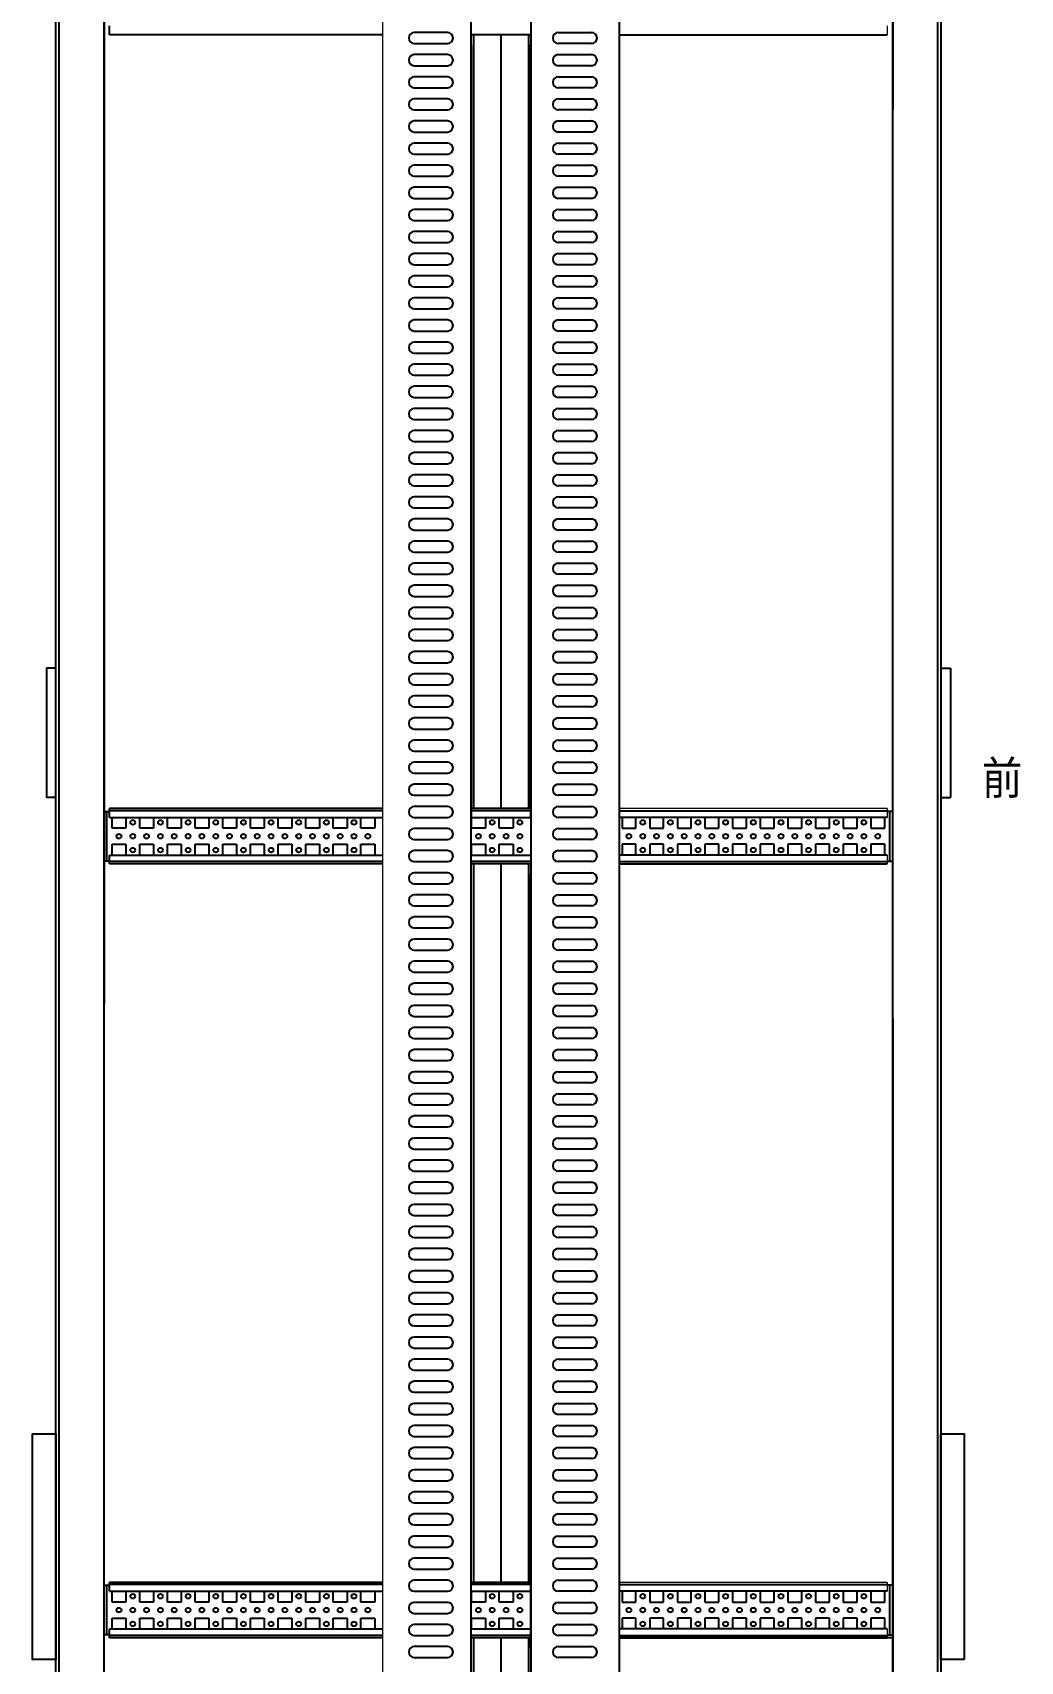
# Model space of a CAD drawing. Extents: x 81437 to 204847, y -54769 to -29444.
# Drawn here: x 88224 to 89117, y -40356 to -38883 of the extents above; entities that cross this region are included whole.
import ezdxf

# ---------------------------------------------------------------- set-up
doc = ezdxf.new("R2010")
doc.units = 0
doc.header["$LTSCALE"] = 100
doc.header["$MEASUREMENT"] = 0
doc.layers.add('CLOUD_LAYER', color=6, linetype='Continuous')
doc.layers.add('PANEL', color=7, linetype='Continuous')
doc.layers.add('细实线', color=7, linetype='Continuous', lineweight=20)
doc.styles.add('HZ', font='arial.ttf', dxfattribs={"width": 0.7})

msp = doc.modelspace()

# ---------------------------------------------------------------- linework, layer by layer
at = {"color": 7, "linetype": 'Continuous'}
for p, q in [((88620.4, -40390.9), (88620.4, -38645.9)), ((88293.5, -38884.9), (88293.5, -38876.9)), ((88599, -38882.9), (88569, -38882.9)), ((88699.2, -38882.9), (88729.2, -38882.9)), ((88472.5, -38884.9), (88293.5, -38884.9)), ((88540.4, -38884.9), (88472.5, -38884.9)), ((88569, -38892.9), (88599, -38892.9)), ((88674.4, -38884.9), (88620.4, -38884.9)), ((88620.4, -38893.9), (88620.4, -39593.9)), ((88622.4, -38884.9), (88622.4, -39584.9)), ((88647.4, -39584.9), (88647.4, -38884.9)), ((88647.4, -39584.9), (88647.4, -38884.9)), ((88672.4, -39584.9), (88672.4, -38884.9)), ((88674.4, -39593.9), (88674.4, -38893.9)), ((88729.2, -38892.9), (88699.2, -38892.9)), ((88754.4, -38884.9), (88996.6, -38884.9)), ((88599, -38902.9), (88569, -38902.9)), ((88699.2, -38902.9), (88729.2, -38902.9)), ((88569, -38912.9), (88599, -38912.9)), ((88599, -38922.9), (88569, -38922.9)), ((88729.2, -38912.9), (88699.2, -38912.9)), ((88699.2, -38922.9), (88729.2, -38922.9)), ((88569, -38932.9), (88599, -38932.9)), ((88729.2, -38932.9), (88699.2, -38932.9)), ((88599, -38942.9), (88569, -38942.9)), ((88569, -38952.9), (88599, -38952.9)), ((88699.2, -38942.9), (88729.2, -38942.9)), ((88729.2, -38952.9), (88699.2, -38952.9)), ((88599, -38962.9), (88569, -38962.9)), ((88699.2, -38962.9), (88729.2, -38962.9)), ((88569, -38972.9), (88599, -38972.9)), ((88599, -38982.9), (88569, -38982.9)), ((88729.2, -38972.9), (88699.2, -38972.9)), ((88699.2, -38982.9), (88729.2, -38982.9)), ((88569, -38992.9), (88599, -38992.9)), ((88729.2, -38992.9), (88699.2, -38992.9)), ((88599, -39002.9), (88569, -39002.9)), ((88569, -39012.9), (88599, -39012.9)), ((88699.2, -39002.9), (88729.2, -39002.9)), ((88729.2, -39012.9), (88699.2, -39012.9)), ((88599, -39022.9), (88569, -39022.9)), ((88699.2, -39022.9), (88729.2, -39022.9)), ((88569, -39032.9), (88599, -39032.9)), ((88599, -39042.9), (88569, -39042.9)), ((88729.2, -39032.9), (88699.2, -39032.9)), ((88699.2, -39042.9), (88729.2, -39042.9)), ((88569, -39052.9), (88599, -39052.9)), ((88729.2, -39052.9), (88699.2, -39052.9)), ((88599, -39062.9), (88569, -39062.9)), ((88569, -39072.9), (88599, -39072.9)), ((88699.2, -39062.9), (88729.2, -39062.9)), ((88729.2, -39072.9), (88699.2, -39072.9)), ((88599, -39082.9), (88569, -39082.9)), ((88699.2, -39082.9), (88729.2, -39082.9)), ((88569, -39092.9), (88599, -39092.9)), ((88599, -39102.9), (88569, -39102.9)), ((88729.2, -39092.9), (88699.2, -39092.9)), ((88699.2, -39102.9), (88729.2, -39102.9)), ((88569, -39112.9), (88599, -39112.9)), ((88729.2, -39112.9), (88699.2, -39112.9)), ((88599, -39122.9), (88569, -39122.9)), ((88569, -39132.9), (88599, -39132.9)), ((88699.2, -39122.9), (88729.2, -39122.9)), ((88729.2, -39132.9), (88699.2, -39132.9)), ((88599, -39142.9), (88569, -39142.9)), ((88699.2, -39142.9), (88729.2, -39142.9)), ((88569, -39152.9), (88599, -39152.9)), ((88599, -39162.9), (88569, -39162.9)), ((88729.2, -39152.9), (88699.2, -39152.9)), ((88699.2, -39162.9), (88729.2, -39162.9)), ((88569, -39172.9), (88599, -39172.9)), ((88729.2, -39172.9), (88699.2, -39172.9)), ((88599, -39182.9), (88569, -39182.9)), ((88699.2, -39182.9), (88729.2, -39182.9)), ((88569, -39192.9), (88599, -39192.9)), ((88599, -39202.9), (88569, -39202.9)), ((88729.2, -39192.9), (88699.2, -39192.9)), ((88699.2, -39202.9), (88729.2, -39202.9)), ((88569, -39212.9), (88599, -39212.9)), ((88729.2, -39212.9), (88699.2, -39212.9)), ((88599, -39222.9), (88569, -39222.9)), ((88569, -39232.9), (88599, -39232.9)), ((88699.2, -39222.9), (88729.2, -39222.9)), ((88729.2, -39232.9), (88699.2, -39232.9)), ((88599, -39242.9), (88569, -39242.9)), ((88699.2, -39242.9), (88729.2, -39242.9)), ((88569, -39252.9), (88599, -39252.9)), ((88599, -39262.9), (88569, -39262.9)), ((88729.2, -39252.9), (88699.2, -39252.9)), ((88699.2, -39262.9), (88729.2, -39262.9)), ((88569, -39272.9), (88599, -39272.9)), ((88729.2, -39272.9), (88699.2, -39272.9)), ((88599, -39282.9), (88569, -39282.9)), ((88569, -39292.9), (88599, -39292.9)), ((88699.2, -39282.9), (88729.2, -39282.9)), ((88729.2, -39292.9), (88699.2, -39292.9)), ((88599, -39302.9), (88569, -39302.9)), ((88699.2, -39302.9), (88729.2, -39302.9)), ((88569, -39312.9), (88599, -39312.9)), ((88599, -39322.9), (88569, -39322.9)), ((88729.2, -39312.9), (88699.2, -39312.9)), ((88699.2, -39322.9), (88729.2, -39322.9)), ((88569, -39332.9), (88599, -39332.9)), ((88729.2, -39332.9), (88699.2, -39332.9)), ((88599, -39342.9), (88569, -39342.9)), ((88569, -39352.9), (88599, -39352.9)), ((88699.2, -39342.9), (88729.2, -39342.9)), ((88729.2, -39352.9), (88699.2, -39352.9)), ((88599, -39362.9), (88569, -39362.9)), ((88699.2, -39362.9), (88729.2, -39362.9)), ((88569, -39372.9), (88599, -39372.9)), ((88599, -39382.9), (88569, -39382.9)), ((88729.2, -39372.9), (88699.2, -39372.9)), ((88699.2, -39382.9), (88729.2, -39382.9)), ((88569, -39392.9), (88599, -39392.9)), ((88729.2, -39392.9), (88699.2, -39392.9)), ((88599, -39402.9), (88569, -39402.9)), ((88569, -39412.9), (88599, -39412.9)), ((88699.2, -39402.9), (88729.2, -39402.9)), ((88729.2, -39412.9), (88699.2, -39412.9)), ((88599, -39422.9), (88569, -39422.9)), ((88699.2, -39422.9), (88729.2, -39422.9)), ((88569, -39432.9), (88599, -39432.9)), ((88599, -39442.9), (88569, -39442.9)), ((88729.2, -39432.9), (88699.2, -39432.9)), ((88699.2, -39442.9), (88729.2, -39442.9)), ((88569, -39452.9), (88599, -39452.9)), ((88729.2, -39452.9), (88699.2, -39452.9)), ((88599, -39462.9), (88569, -39462.9)), ((88699.2, -39462.9), (88729.2, -39462.9)), ((88569, -39472.9), (88599, -39472.9)), ((88599, -39482.9), (88569, -39482.9)), ((88729.2, -39472.9), (88699.2, -39472.9)), ((88699.2, -39482.9), (88729.2, -39482.9)), ((88569, -39492.9), (88599, -39492.9)), ((88729.2, -39492.9), (88699.2, -39492.9)), ((88599, -39502.9), (88569, -39502.9)), ((88569, -39512.9), (88599, -39512.9)), ((88699.2, -39502.9), (88729.2, -39502.9)), ((88729.2, -39512.9), (88699.2, -39512.9)), ((88599, -39522.9), (88569, -39522.9)), ((88699.2, -39522.9), (88729.2, -39522.9)), ((88569, -39532.9), (88599, -39532.9)), ((88599, -39542.9), (88569, -39542.9)), ((88729.2, -39532.9), (88699.2, -39532.9)), ((88699.2, -39542.9), (88729.2, -39542.9)), ((88569, -39552.9), (88599, -39552.9)), ((88729.2, -39552.9), (88699.2, -39552.9)), ((88599, -39562.9), (88569, -39562.9)), ((88569, -39572.9), (88599, -39572.9)), ((88699.2, -39562.9), (88729.2, -39562.9)), ((88729.2, -39572.9), (88699.2, -39572.9)), ((88288.5, -39587.4), (88293.5, -39587.4)), ((88291, -39632.4), (88291, -39587.4)), ((88472.5, -39584.9), (88293.5, -39584.9)), ((88293.5, -39592.9), (88293.5, -39584.9)), ((88472.5, -39586.9), (88293.5, -39586.9)), ((88540.4, -39584.9), (88472.5, -39584.9)), ((88540.4, -39586.9), (88472.5, -39586.9)), ((88599, -39582.9), (88569, -39582.9)), ((88674.4, -39584.9), (88620.4, -39584.9)), ((88674.4, -39586.9), (88620.4, -39586.9)), ((88699.2, -39582.9), (88729.2, -39582.9)), ((88754.4, -39586.9), (88996.6, -39586.9)), ((89001.5, -39587.4), (88996.5, -39587.4)), ((88999, -39632.4), (88999, -39587.4)), ((88293.5, -39592.9), (88472.5, -39592.9)), ((88295.8, -39602.7), (88295.8, -39592.9)), ((88308.3, -39602.7), (88295.8, -39602.7)), ((88308.3, -39592.9), (88308.3, -39602.7)), ((88320.8, -39602.7), (88320.8, -39592.9)), ((88333.3, -39602.7), (88320.8, -39602.7)), ((88333.3, -39592.9), (88333.3, -39602.7)), ((88345.8, -39602.7), (88345.8, -39592.9)), ((88358.3, -39602.7), (88345.8, -39602.7)), ((88358.3, -39592.9), (88358.3, -39602.7)), ((88370.8, -39602.7), (88370.8, -39592.9)), ((88383.3, -39602.7), (88370.8, -39602.7)), ((88383.3, -39592.9), (88383.3, -39602.7)), ((88395.8, -39602.7), (88395.8, -39592.9)), ((88408.3, -39602.7), (88395.8, -39602.7)), ((88408.3, -39592.9), (88408.3, -39602.7)), ((88420.8, -39602.7), (88420.8, -39592.9)), ((88433.3, -39602.7), (88420.8, -39602.7)), ((88433.3, -39592.9), (88433.3, -39602.7)), ((88445.8, -39602.7), (88445.8, -39592.9)), ((88458.3, -39602.7), (88445.8, -39602.7)), ((88458.3, -39592.9), (88458.3, -39602.7)), ((88470.8, -39602.7), (88470.8, -39592.9)), ((88483.3, -39602.7), (88470.8, -39602.7)), ((88472.5, -39592.9), (88540.4, -39592.9)), ((88483.3, -39592.9), (88483.3, -39602.7)), ((88495.8, -39602.7), (88495.8, -39592.9)), ((88508.3, -39602.7), (88495.8, -39602.7)), ((88508.3, -39592.9), (88508.3, -39602.7)), ((88520.8, -39602.7), (88520.8, -39592.9)), ((88533.3, -39602.7), (88520.8, -39602.7)), ((88533.3, -39592.9), (88533.3, -39602.7)), ((88569, -39592.9), (88599, -39592.9)), ((88599, -39602.9), (88569, -39602.9)), ((88620.4, -39592.9), (88674.4, -39592.9)), ((88620.8, -39602.7), (88620.8, -39592.9)), ((88633.3, -39602.7), (88620.8, -39602.7)), ((88633.3, -39592.9), (88633.3, -39602.7)), ((88645.8, -39602.7), (88645.8, -39592.9)), ((88658.3, -39602.7), (88645.8, -39602.7)), ((88658.3, -39592.9), (88658.3, -39602.7)), ((88729.2, -39592.9), (88699.2, -39592.9)), ((88699.2, -39602.9), (88729.2, -39602.9)), ((88996.5, -39592.9), (88754.4, -39592.9)), ((88756.8, -39592.9), (88756.8, -39602.7)), ((88756.8, -39602.7), (88769.3, -39602.7)), ((88769.3, -39602.7), (88769.3, -39592.9)), ((88781.8, -39592.9), (88781.8, -39602.7)), ((88781.8, -39602.7), (88794.3, -39602.7)), ((88794.3, -39602.7), (88794.3, -39592.9)), ((88806.8, -39592.9), (88806.8, -39602.7)), ((88806.8, -39602.7), (88819.3, -39602.7)), ((88819.3, -39602.7), (88819.3, -39592.9)), ((88831.8, -39592.9), (88831.8, -39602.7)), ((88831.8, -39602.7), (88844.3, -39602.7)), ((88844.3, -39602.7), (88844.3, -39592.9)), ((88856.8, -39592.9), (88856.8, -39602.7)), ((88856.8, -39602.7), (88869.3, -39602.7)), ((88869.3, -39602.7), (88869.3, -39592.9)), ((88881.8, -39592.9), (88881.8, -39602.7)), ((88881.8, -39602.7), (88894.3, -39602.7)), ((88894.3, -39602.7), (88894.3, -39592.9)), ((88906.8, -39592.9), (88906.8, -39602.7)), ((88906.8, -39602.7), (88919.3, -39602.7)), ((88919.3, -39602.7), (88919.3, -39592.9)), ((88931.8, -39592.9), (88931.8, -39602.7)), ((88931.8, -39602.7), (88944.3, -39602.7)), ((88944.3, -39602.7), (88944.3, -39592.9)), ((88956.8, -39592.9), (88956.8, -39602.7)), ((88956.8, -39602.7), (88969.3, -39602.7)), ((88969.3, -39602.7), (88969.3, -39592.9)), ((88981.8, -39592.9), (88981.8, -39602.7)), ((88981.8, -39602.7), (88994.3, -39602.7)), ((88994.3, -39602.7), (88994.3, -39592.9)), ((88295.8, -39617.2), (88308.3, -39617.2)), ((88295.8, -39626.9), (88295.8, -39617.2)), ((88308.3, -39617.2), (88308.3, -39626.9)), ((88320.8, -39617.2), (88333.3, -39617.2)), ((88320.8, -39626.9), (88320.8, -39617.2)), ((88333.3, -39617.2), (88333.3, -39626.9)), ((88345.8, -39617.2), (88358.3, -39617.2)), ((88345.8, -39626.9), (88345.8, -39617.2)), ((88358.3, -39617.2), (88358.3, -39626.9)), ((88370.8, -39617.2), (88383.3, -39617.2)), ((88370.8, -39626.9), (88370.8, -39617.2)), ((88383.3, -39617.2), (88383.3, -39626.9)), ((88395.8, -39617.2), (88408.3, -39617.2)), ((88395.8, -39626.9), (88395.8, -39617.2)), ((88408.3, -39617.2), (88408.3, -39626.9)), ((88420.8, -39617.2), (88433.3, -39617.2)), ((88420.8, -39626.9), (88420.8, -39617.2)), ((88433.3, -39617.2), (88433.3, -39626.9)), ((88445.8, -39617.2), (88458.3, -39617.2)), ((88445.8, -39626.9), (88445.8, -39617.2)), ((88458.3, -39617.2), (88458.3, -39626.9)), ((88462.5, -39609.2), (88462.5, -39610.7)), ((88465.3, -39611.9), (88463.7, -39611.9)), ((88470.8, -39617.2), (88483.3, -39617.2)), ((88470.8, -39626.9), (88470.8, -39617.2)), ((88483.3, -39617.2), (88483.3, -39626.9)), ((88495.8, -39617.2), (88508.3, -39617.2)), ((88495.8, -39626.9), (88495.8, -39617.2)), ((88508.3, -39617.2), (88508.3, -39626.9)), ((88520.8, -39617.2), (88533.3, -39617.2)), ((88520.8, -39626.9), (88520.8, -39617.2)), ((88533.3, -39617.2), (88533.3, -39626.9)), ((88569, -39612.9), (88599, -39612.9)), ((88620.8, -39617.2), (88633.3, -39617.2)), ((88620.8, -39626.9), (88620.8, -39617.2)), ((88633.3, -39617.2), (88633.3, -39626.9)), ((88645.8, -39617.2), (88658.3, -39617.2)), ((88645.8, -39626.9), (88645.8, -39617.2)), ((88658.3, -39617.2), (88658.3, -39626.9)), ((88729.2, -39612.9), (88699.2, -39612.9)), ((88769.3, -39617.2), (88756.8, -39617.2)), ((88756.8, -39617.2), (88756.8, -39626.9)), ((88769.3, -39626.9), (88769.3, -39617.2)), ((88794.3, -39617.2), (88781.8, -39617.2)), ((88781.8, -39617.2), (88781.8, -39626.9)), ((88794.3, -39626.9), (88794.3, -39617.2)), ((88819.3, -39617.2), (88806.8, -39617.2)), ((88806.8, -39617.2), (88806.8, -39626.9)), ((88819.3, -39626.9), (88819.3, -39617.2)), ((88844.3, -39617.2), (88831.8, -39617.2)), ((88831.8, -39617.2), (88831.8, -39626.9)), ((88844.3, -39626.9), (88844.3, -39617.2)), ((88869.3, -39617.2), (88856.8, -39617.2)), ((88856.8, -39617.2), (88856.8, -39626.9)), ((88869.3, -39626.9), (88869.3, -39617.2)), ((88894.3, -39617.2), (88881.8, -39617.2)), ((88881.8, -39617.2), (88881.8, -39626.9)), ((88894.3, -39626.9), (88894.3, -39617.2)), ((88919.3, -39617.2), (88906.8, -39617.2)), ((88906.8, -39617.2), (88906.8, -39626.9)), ((88919.3, -39626.9), (88919.3, -39617.2)), ((88944.3, -39617.2), (88931.8, -39617.2)), ((88931.8, -39617.2), (88931.8, -39626.9)), ((88944.3, -39626.9), (88944.3, -39617.2)), ((88969.3, -39617.2), (88956.8, -39617.2)), ((88956.8, -39617.2), (88956.8, -39626.9)), ((88969.3, -39626.9), (88969.3, -39617.2)), ((88994.3, -39617.2), (88981.8, -39617.2)), ((88981.8, -39617.2), (88981.8, -39626.9)), ((88994.3, -39626.9), (88994.3, -39617.2)), ((88293.5, -39632.4), (88288.5, -39632.4)), ((88293.5, -39626.9), (88472.5, -39626.9)), ((88293.5, -39634.9), (88293.5, -39626.9)), ((88472.5, -39632.9), (88293.5, -39632.9)), ((88472.5, -39626.9), (88540.4, -39626.9)), ((88540.4, -39632.9), (88472.5, -39632.9)), ((88599, -39622.9), (88569, -39622.9)), ((88569, -39632.9), (88599, -39632.9)), ((88620.4, -39626.9), (88674.4, -39626.9)), ((88674.4, -39632.9), (88620.4, -39632.9)), ((88699.2, -39622.9), (88729.2, -39622.9)), ((88729.2, -39632.9), (88699.2, -39632.9)), ((88996.5, -39626.9), (88754.4, -39626.9)), ((88754.4, -39632.9), (88996.6, -39632.9)), ((88996.5, -39632.4), (89001.5, -39632.4)), ((88472.5, -39634.9), (88293.5, -39634.9)), ((88540.4, -39634.9), (88472.5, -39634.9)), ((88599, -39642.9), (88569, -39642.9)), ((88674.4, -39634.9), (88620.4, -39634.9)), ((88622.4, -39634.9), (88622.4, -40284.9)), ((88647.4, -40284.9), (88647.4, -39634.9)), ((88672.4, -40284.9), (88672.4, -39634.9)), ((88674.4, -40343.9), (88674.4, -39643.9)), ((88699.2, -39642.9), (88729.2, -39642.9)), ((88754.4, -39634.9), (88996.6, -39634.9)), ((88569, -39652.9), (88599, -39652.9)), ((88599, -39662.9), (88569, -39662.9)), ((88729.2, -39652.9), (88699.2, -39652.9)), ((88699.2, -39662.9), (88729.2, -39662.9)), ((88569, -39672.9), (88599, -39672.9)), ((88729.2, -39672.9), (88699.2, -39672.9)), ((88599, -39682.9), (88569, -39682.9)), ((88569, -39692.9), (88599, -39692.9)), ((88647.4, -40284.9), (88647.4, -39690.9)), ((88699.2, -39682.9), (88729.2, -39682.9)), ((88729.2, -39692.9), (88699.2, -39692.9)), ((88599, -39702.9), (88569, -39702.9)), ((88699.2, -39702.9), (88729.2, -39702.9)), ((88569, -39712.9), (88599, -39712.9)), ((88599, -39722.9), (88569, -39722.9)), ((88729.2, -39712.9), (88699.2, -39712.9)), ((88699.2, -39722.9), (88729.2, -39722.9)), ((88569, -39732.9), (88599, -39732.9)), ((88729.2, -39732.9), (88699.2, -39732.9)), ((88599, -39742.9), (88569, -39742.9)), ((88699.2, -39742.9), (88729.2, -39742.9)), ((88569, -39752.9), (88599, -39752.9)), ((88599, -39762.9), (88569, -39762.9)), ((88729.2, -39752.9), (88699.2, -39752.9)), ((88699.2, -39762.9), (88729.2, -39762.9)), ((88569, -39772.9), (88599, -39772.9)), ((88729.2, -39772.9), (88699.2, -39772.9)), ((88599, -39782.9), (88569, -39782.9)), ((88569, -39792.9), (88599, -39792.9)), ((88699.2, -39782.9), (88729.2, -39782.9)), ((88729.2, -39792.9), (88699.2, -39792.9)), ((88599, -39802.9), (88569, -39802.9)), ((88699.2, -39802.9), (88729.2, -39802.9)), ((88569, -39812.9), (88599, -39812.9)), ((88599, -39822.9), (88569, -39822.9)), ((88729.2, -39812.9), (88699.2, -39812.9)), ((88699.2, -39822.9), (88729.2, -39822.9)), ((88569, -39832.9), (88599, -39832.9)), ((88729.2, -39832.9), (88699.2, -39832.9)), ((88599, -39842.9), (88569, -39842.9)), ((88569, -39852.9), (88599, -39852.9)), ((88699.2, -39842.9), (88729.2, -39842.9)), ((88729.2, -39852.9), (88699.2, -39852.9)), ((88599, -39862.9), (88569, -39862.9)), ((88699.2, -39862.9), (88729.2, -39862.9)), ((88569, -39872.9), (88599, -39872.9)), ((88599, -39882.9), (88569, -39882.9)), ((88729.2, -39872.9), (88699.2, -39872.9)), ((88699.2, -39882.9), (88729.2, -39882.9)), ((88569, -39892.9), (88599, -39892.9)), ((88729.2, -39892.9), (88699.2, -39892.9)), ((88599, -39902.9), (88569, -39902.9)), ((88569, -39912.9), (88599, -39912.9)), ((88699.2, -39902.9), (88729.2, -39902.9)), ((88729.2, -39912.9), (88699.2, -39912.9)), ((88599, -39922.9), (88569, -39922.9)), ((88699.2, -39922.9), (88729.2, -39922.9)), ((88569, -39932.9), (88599, -39932.9)), ((88599, -39942.9), (88569, -39942.9)), ((88729.2, -39932.9), (88699.2, -39932.9)), ((88699.2, -39942.9), (88729.2, -39942.9)), ((88569, -39952.9), (88599, -39952.9)), ((88729.2, -39952.9), (88699.2, -39952.9)), ((88599, -39962.9), (88569, -39962.9)), ((88569, -39972.9), (88599, -39972.9)), ((88699.2, -39962.9), (88729.2, -39962.9)), ((88729.2, -39972.9), (88699.2, -39972.9)), ((88599, -39982.9), (88569, -39982.9)), ((88699.2, -39982.9), (88729.2, -39982.9)), ((88569, -39992.9), (88599, -39992.9)), ((88599, -40002.9), (88569, -40002.9)), ((88729.2, -39992.9), (88699.2, -39992.9)), ((88699.2, -40002.9), (88729.2, -40002.9)), ((88569, -40012.9), (88599, -40012.9)), ((88729.2, -40012.9), (88699.2, -40012.9)), ((88599, -40022.9), (88569, -40022.9)), ((88699.2, -40022.9), (88729.2, -40022.9)), ((88569, -40032.9), (88599, -40032.9)), ((88599, -40042.9), (88569, -40042.9)), ((88729.2, -40032.9), (88699.2, -40032.9)), ((88699.2, -40042.9), (88729.2, -40042.9)), ((88569, -40052.9), (88599, -40052.9)), ((88729.2, -40052.9), (88699.2, -40052.9)), ((88599, -40062.9), (88569, -40062.9)), ((88569, -40072.9), (88599, -40072.9)), ((88699.2, -40062.9), (88729.2, -40062.9)), ((88729.2, -40072.9), (88699.2, -40072.9)), ((88599, -40082.9), (88569, -40082.9)), ((88699.2, -40082.9), (88729.2, -40082.9)), ((88569, -40092.9), (88599, -40092.9)), ((88599, -40102.9), (88569, -40102.9)), ((88729.2, -40092.9), (88699.2, -40092.9)), ((88699.2, -40102.9), (88729.2, -40102.9)), ((88569, -40112.9), (88599, -40112.9)), ((88729.2, -40112.9), (88699.2, -40112.9)), ((88599, -40122.9), (88569, -40122.9)), ((88569, -40132.9), (88599, -40132.9)), ((88699.2, -40122.9), (88729.2, -40122.9)), ((88729.2, -40132.9), (88699.2, -40132.9)), ((88599, -40142.9), (88569, -40142.9)), ((88699.2, -40142.9), (88729.2, -40142.9)), ((88569, -40152.9), (88599, -40152.9)), ((88599, -40162.9), (88569, -40162.9)), ((88729.2, -40152.9), (88699.2, -40152.9)), ((88699.2, -40162.9), (88729.2, -40162.9)), ((88569, -40172.9), (88599, -40172.9)), ((88729.2, -40172.9), (88699.2, -40172.9)), ((88599, -40182.9), (88569, -40182.9)), ((88569, -40192.9), (88599, -40192.9)), ((88699.2, -40182.9), (88729.2, -40182.9)), ((88729.2, -40192.9), (88699.2, -40192.9)), ((88599, -40202.9), (88569, -40202.9)), ((88699.2, -40202.9), (88729.2, -40202.9)), ((88569, -40212.9), (88599, -40212.9)), ((88599, -40222.9), (88569, -40222.9)), ((88729.2, -40212.9), (88699.2, -40212.9)), ((88699.2, -40222.9), (88729.2, -40222.9)), ((88569, -40232.9), (88599, -40232.9)), ((88729.2, -40232.9), (88699.2, -40232.9)), ((88599, -40242.9), (88569, -40242.9)), ((88569, -40252.9), (88599, -40252.9)), ((88699.2, -40242.9), (88729.2, -40242.9)), ((88729.2, -40252.9), (88699.2, -40252.9)), ((88599, -40262.9), (88569, -40262.9)), ((88699.2, -40262.9), (88729.2, -40262.9)), ((88569, -40272.9), (88599, -40272.9)), ((88599, -40282.9), (88569, -40282.9)), ((88729.2, -40272.9), (88699.2, -40272.9)), ((88699.2, -40282.9), (88729.2, -40282.9)), ((88288.5, -40287.4), (88293.5, -40287.4)), ((88291, -40332.4), (88291, -40287.4)), ((88472.5, -40284.9), (88293.5, -40284.9)), ((88293.5, -40292.9), (88293.5, -40284.9)), ((88472.5, -40286.9), (88293.5, -40286.9)), ((88293.5, -40292.9), (88472.5, -40292.9)), ((88295.8, -40302.7), (88295.8, -40292.9)), ((88308.3, -40292.9), (88308.3, -40302.7)), ((88320.8, -40302.7), (88320.8, -40292.9)), ((88333.3, -40292.9), (88333.3, -40302.7)), ((88345.8, -40302.7), (88345.8, -40292.9)), ((88358.3, -40292.9), (88358.3, -40302.7)), ((88370.8, -40302.7), (88370.8, -40292.9)), ((88383.3, -40292.9), (88383.3, -40302.7)), ((88395.8, -40302.7), (88395.8, -40292.9)), ((88408.3, -40292.9), (88408.3, -40302.7)), ((88420.8, -40302.7), (88420.8, -40292.9)), ((88433.3, -40292.9), (88433.3, -40302.7)), ((88445.8, -40302.7), (88445.8, -40292.9)), ((88458.3, -40292.9), (88458.3, -40302.7)), ((88470.8, -40302.7), (88470.8, -40292.9)), ((88540.4, -40284.9), (88472.5, -40284.9)), ((88540.4, -40286.9), (88472.5, -40286.9)), ((88472.5, -40292.9), (88540.4, -40292.9)), ((88483.3, -40292.9), (88483.3, -40302.7)), ((88495.8, -40302.7), (88495.8, -40292.9)), ((88508.3, -40292.9), (88508.3, -40302.7)), ((88520.8, -40302.7), (88520.8, -40292.9)), ((88533.3, -40292.9), (88533.3, -40302.7)), ((88569, -40292.9), (88599, -40292.9)), ((88674.4, -40284.9), (88620.4, -40284.9)), ((88674.4, -40286.9), (88620.4, -40286.9)), ((88620.4, -40292.9), (88674.4, -40292.9)), ((88620.8, -40302.7), (88620.8, -40292.9)), ((88633.3, -40292.9), (88633.3, -40302.7)), ((88645.8, -40302.7), (88645.8, -40292.9)), ((88658.3, -40292.9), (88658.3, -40302.7)), ((88729.2, -40292.9), (88699.2, -40292.9)), ((88754.4, -40286.9), (88996.6, -40286.9)), ((88996.5, -40292.9), (88754.4, -40292.9)), ((88756.8, -40292.9), (88756.8, -40302.7)), ((88769.3, -40302.7), (88769.3, -40292.9)), ((88781.8, -40292.9), (88781.8, -40302.7)), ((88794.3, -40302.7), (88794.3, -40292.9)), ((88806.8, -40292.9), (88806.8, -40302.7)), ((88819.3, -40302.7), (88819.3, -40292.9)), ((88831.8, -40292.9), (88831.8, -40302.7)), ((88844.3, -40302.7), (88844.3, -40292.9)), ((88856.8, -40292.9), (88856.8, -40302.7)), ((88869.3, -40302.7), (88869.3, -40292.9)), ((88881.8, -40292.9), (88881.8, -40302.7)), ((88894.3, -40302.7), (88894.3, -40292.9)), ((88906.8, -40292.9), (88906.8, -40302.7)), ((88919.3, -40302.7), (88919.3, -40292.9)), ((88931.8, -40292.9), (88931.8, -40302.7)), ((88944.3, -40302.7), (88944.3, -40292.9)), ((88956.8, -40292.9), (88956.8, -40302.7)), ((88969.3, -40302.7), (88969.3, -40292.9)), ((88981.8, -40292.9), (88981.8, -40302.7)), ((88994.3, -40302.7), (88994.3, -40292.9)), ((89001.5, -40287.4), (88996.5, -40287.4)), ((88999, -40332.4), (88999, -40287.4)), ((88308.3, -40302.7), (88295.8, -40302.7)), ((88333.3, -40302.7), (88320.8, -40302.7)), ((88358.3, -40302.7), (88345.8, -40302.7)), ((88383.3, -40302.7), (88370.8, -40302.7)), ((88408.3, -40302.7), (88395.8, -40302.7)), ((88433.3, -40302.7), (88420.8, -40302.7)), ((88458.3, -40302.7), (88445.8, -40302.7)), ((88462.5, -40309.2), (88462.5, -40310.7)), ((88465.3, -40311.9), (88463.7, -40311.9)), ((88483.3, -40302.7), (88470.8, -40302.7)), ((88508.3, -40302.7), (88495.8, -40302.7)), ((88533.3, -40302.7), (88520.8, -40302.7)), ((88599, -40302.9), (88569, -40302.9)), ((88633.3, -40302.7), (88620.8, -40302.7)), ((88658.3, -40302.7), (88645.8, -40302.7)), ((88699.2, -40302.9), (88729.2, -40302.9)), ((88756.8, -40302.7), (88769.3, -40302.7)), ((88781.8, -40302.7), (88794.3, -40302.7)), ((88806.8, -40302.7), (88819.3, -40302.7)), ((88831.8, -40302.7), (88844.3, -40302.7)), ((88856.8, -40302.7), (88869.3, -40302.7)), ((88881.8, -40302.7), (88894.3, -40302.7)), ((88906.8, -40302.7), (88919.3, -40302.7)), ((88931.8, -40302.7), (88944.3, -40302.7)), ((88956.8, -40302.7), (88969.3, -40302.7)), ((88981.8, -40302.7), (88994.3, -40302.7)), ((88293.5, -40326.9), (88472.5, -40326.9)), ((88293.5, -40334.9), (88293.5, -40326.9)), ((88295.8, -40317.2), (88308.3, -40317.2)), ((88295.8, -40326.9), (88295.8, -40317.2)), ((88308.3, -40317.2), (88308.3, -40326.9)), ((88320.8, -40317.2), (88333.3, -40317.2)), ((88320.8, -40326.9), (88320.8, -40317.2)), ((88333.3, -40317.2), (88333.3, -40326.9)), ((88345.8, -40317.2), (88358.3, -40317.2)), ((88345.8, -40326.9), (88345.8, -40317.2)), ((88358.3, -40317.2), (88358.3, -40326.9)), ((88370.8, -40317.2), (88383.3, -40317.2)), ((88370.8, -40326.9), (88370.8, -40317.2)), ((88383.3, -40317.2), (88383.3, -40326.9)), ((88395.8, -40317.2), (88408.3, -40317.2)), ((88395.8, -40326.9), (88395.8, -40317.2)), ((88408.3, -40317.2), (88408.3, -40326.9)), ((88420.8, -40317.2), (88433.3, -40317.2)), ((88420.8, -40326.9), (88420.8, -40317.2)), ((88433.3, -40317.2), (88433.3, -40326.9)), ((88445.8, -40317.2), (88458.3, -40317.2)), ((88445.8, -40326.9), (88445.8, -40317.2)), ((88458.3, -40317.2), (88458.3, -40326.9)), ((88470.8, -40317.2), (88483.3, -40317.2)), ((88470.8, -40326.9), (88470.8, -40317.2)), ((88472.5, -40326.9), (88540.4, -40326.9)), ((88483.3, -40317.2), (88483.3, -40326.9)), ((88495.8, -40317.2), (88508.3, -40317.2)), ((88495.8, -40326.9), (88495.8, -40317.2)), ((88508.3, -40317.2), (88508.3, -40326.9)), ((88520.8, -40317.2), (88533.3, -40317.2)), ((88520.8, -40326.9), (88520.8, -40317.2)), ((88533.3, -40317.2), (88533.3, -40326.9)), ((88569, -40312.9), (88599, -40312.9)), ((88599, -40322.9), (88569, -40322.9)), ((88620.4, -40326.9), (88674.4, -40326.9)), ((88620.8, -40317.2), (88633.3, -40317.2)), ((88620.8, -40326.9), (88620.8, -40317.2)), ((88633.3, -40317.2), (88633.3, -40326.9)), ((88645.8, -40317.2), (88658.3, -40317.2)), ((88645.8, -40326.9), (88645.8, -40317.2)), ((88658.3, -40317.2), (88658.3, -40326.9)), ((88729.2, -40312.9), (88699.2, -40312.9)), ((88699.2, -40322.9), (88729.2, -40322.9)), ((88996.5, -40326.9), (88754.4, -40326.9)), ((88769.3, -40317.2), (88756.8, -40317.2)), ((88756.8, -40317.2), (88756.8, -40326.9)), ((88769.3, -40326.9), (88769.3, -40317.2)), ((88794.3, -40317.2), (88781.8, -40317.2)), ((88781.8, -40317.2), (88781.8, -40326.9)), ((88794.3, -40326.9), (88794.3, -40317.2)), ((88819.3, -40317.2), (88806.8, -40317.2)), ((88806.8, -40317.2), (88806.8, -40326.9)), ((88819.3, -40326.9), (88819.3, -40317.2)), ((88844.3, -40317.2), (88831.8, -40317.2)), ((88831.8, -40317.2), (88831.8, -40326.9)), ((88844.3, -40326.9), (88844.3, -40317.2)), ((88869.3, -40317.2), (88856.8, -40317.2)), ((88856.8, -40317.2), (88856.8, -40326.9)), ((88869.3, -40326.9), (88869.3, -40317.2)), ((88894.3, -40317.2), (88881.8, -40317.2)), ((88881.8, -40317.2), (88881.8, -40326.9)), ((88894.3, -40326.9), (88894.3, -40317.2)), ((88919.3, -40317.2), (88906.8, -40317.2)), ((88906.8, -40317.2), (88906.8, -40326.9)), ((88919.3, -40326.9), (88919.3, -40317.2)), ((88944.3, -40317.2), (88931.8, -40317.2)), ((88931.8, -40317.2), (88931.8, -40326.9)), ((88944.3, -40326.9), (88944.3, -40317.2)), ((88969.3, -40317.2), (88956.8, -40317.2)), ((88956.8, -40317.2), (88956.8, -40326.9)), ((88969.3, -40326.9), (88969.3, -40317.2)), ((88994.3, -40317.2), (88981.8, -40317.2)), ((88981.8, -40317.2), (88981.8, -40326.9)), ((88994.3, -40326.9), (88994.3, -40317.2)), ((88293.5, -40332.4), (88288.5, -40332.4)), ((88472.5, -40332.9), (88293.5, -40332.9)), ((88472.5, -40334.9), (88293.5, -40334.9)), ((88540.4, -40332.9), (88472.5, -40332.9)), ((88540.4, -40334.9), (88472.5, -40334.9)), ((88569, -40332.9), (88599, -40332.9)), ((88674.4, -40332.9), (88620.4, -40332.9)), ((88674.4, -40334.9), (88620.4, -40334.9)), ((88622.4, -40335.1), (88622.4, -40390.9)), ((88647.4, -40390.9), (88647.4, -40334.9)), ((88672.4, -40390.9), (88672.4, -40335)), ((88729.2, -40332.9), (88699.2, -40332.9)), ((88754.4, -40332.9), (88996.6, -40332.9)), ((89001.5, -40334.9), (88754.4, -40334.9)), ((88754.4, -40334.9), (88996.6, -40334.9)), ((88996.5, -40332.4), (89001.5, -40332.4)), ((88599, -40342.9), (88569, -40342.9)), ((88569, -40352.9), (88599, -40352.9)), ((88699.2, -40342.9), (88729.2, -40342.9)), ((88729.2, -40352.9), (88699.2, -40352.9))]:
    msp.add_line(p, q, dxfattribs=at)
for p, q in [((88245, -39457.9), (88236.4, -39457.9)), ((88236.4, -39457.9), (88236.4, -39574.9)), ((89045, -39457.9), (89053.6, -39457.9)), ((89053.6, -39457.9), (89053.6, -39574.9)), ((88245, -39574.9), (88236.4, -39574.9)), ((89045, -39574.9), (89053.6, -39574.9)), ((88288.5, -40305.8), (88288.5, -40130.4))]:
    msp.add_line(p, q)
at = {"color": 7}
msp.add_lwpolyline([(88754.4, -38590.9), (88674.4, -38590.9), (88674.4, -40390.9), (88754.4, -40390.9)], close=True, dxfattribs=at)
at = {"color": 7, "linetype": 'Continuous'}
for centre in [(88314.5, -39597.4), (88339.5, -39597.4), (88364.5, -39597.4), (88389.5, -39597.4), (88414.5, -39597.4), (88439.5, -39597.4), (88464.5, -39597.4), (88489.5, -39597.4), (88489.5, -39597.4), (88514.5, -39597.4), (88514.5, -39597.4), (88639.5, -39597.4), (88664.5, -39597.4), (88775.5, -39597.4), (88775.5, -39597.4), (88800.5, -39597.4), (88800.5, -39597.4), (88825.5, -39597.4), (88825.5, -39597.4), (88850.5, -39597.4), (88850.5, -39597.4), (88875.5, -39597.4), (88875.5, -39597.4), (88900.5, -39597.4), (88900.5, -39597.4), (88925.5, -39597.4), (88925.5, -39597.4), (88950.5, -39597.4), (88950.5, -39597.4), (88975.5, -39597.4), (88975.5, -39597.4), (88302, -39609.9), (88314.5, -39609.9), (88327, -39609.9), (88339.5, -39609.9), (88352, -39609.9), (88364.5, -39609.9), (88377, -39609.9), (88389.5, -39609.9), (88402, -39609.9), (88414.5, -39609.9), (88427, -39609.9), (88439.5, -39609.9), (88452, -39609.9), (88464.5, -39609.9), (88477, -39609.9), (88489.5, -39609.9), (88489.5, -39609.9), (88502, -39609.9), (88514.5, -39609.9), (88514.5, -39609.9), (88527, -39609.9), (88627, -39609.9), (88639.5, -39609.9), (88652, -39609.9), (88664.5, -39609.9), (88763, -39609.9), (88775.5, -39609.9), (88775.5, -39609.9), (88788, -39609.9), (88800.5, -39609.9), (88800.5, -39609.9), (88813, -39609.9), (88825.5, -39609.9), (88825.5, -39609.9), (88838, -39609.9), (88850.5, -39609.9), (88850.5, -39609.9), (88863, -39609.9), (88875.5, -39609.9), (88875.5, -39609.9), (88888, -39609.9), (88900.5, -39609.9), (88900.5, -39609.9), (88913, -39609.9), (88925.5, -39609.9), (88925.5, -39609.9), (88938, -39609.9), (88950.5, -39609.9), (88950.5, -39609.9), (88963, -39609.9), (88975.5, -39609.9), (88975.5, -39609.9), (88988, -39609.9), (88314.5, -39622.4), (88339.5, -39622.4), (88364.5, -39622.4), (88389.5, -39622.4), (88414.5, -39622.4), (88439.5, -39622.4), (88464.5, -39622.4), (88489.5, -39622.4), (88489.5, -39622.4), (88514.5, -39622.4), (88514.5, -39622.4), (88639.5, -39622.4), (88664.5, -39622.4), (88775.5, -39622.4), (88775.5, -39622.4), (88800.5, -39622.4), (88800.5, -39622.4), (88825.5, -39622.4), (88825.5, -39622.4), (88850.5, -39622.4), (88850.5, -39622.4), (88875.5, -39622.4), (88875.5, -39622.4), (88900.5, -39622.4), (88900.5, -39622.4), (88925.5, -39622.4), (88925.5, -39622.4), (88950.5, -39622.4), (88950.5, -39622.4), (88975.5, -39622.4), (88975.5, -39622.4), (88314.5, -40297.4), (88339.5, -40297.4), (88364.5, -40297.4), (88389.5, -40297.4), (88414.5, -40297.4), (88439.5, -40297.4), (88464.5, -40297.4), (88489.5, -40297.4), (88489.5, -40297.4), (88514.5, -40297.4), (88514.5, -40297.4), (88639.5, -40297.4), (88664.5, -40297.4), (88775.5, -40297.4), (88775.5, -40297.4), (88800.5, -40297.4), (88800.5, -40297.4), (88825.5, -40297.4), (88825.5, -40297.4), (88850.5, -40297.4), (88850.5, -40297.4), (88875.5, -40297.4), (88875.5, -40297.4), (88900.5, -40297.4), (88900.5, -40297.4), (88925.5, -40297.4), (88925.5, -40297.4), (88950.5, -40297.4), (88950.5, -40297.4), (88975.5, -40297.4), (88975.5, -40297.4), (88302, -40309.9), (88314.5, -40309.9), (88327, -40309.9), (88339.5, -40309.9), (88352, -40309.9), (88364.5, -40309.9), (88377, -40309.9), (88389.5, -40309.9), (88402, -40309.9), (88414.5, -40309.9), (88427, -40309.9), (88439.5, -40309.9), (88452, -40309.9), (88464.5, -40309.9), (88477, -40309.9), (88489.5, -40309.9), (88489.5, -40309.9), (88502, -40309.9), (88514.5, -40309.9), (88514.5, -40309.9), (88527, -40309.9), (88627, -40309.9), (88639.5, -40309.9), (88652, -40309.9), (88664.5, -40309.9), (88763, -40309.9), (88775.5, -40309.9), (88775.5, -40309.9), (88788, -40309.9), (88800.5, -40309.9), (88800.5, -40309.9), (88813, -40309.9), (88825.5, -40309.9), (88825.5, -40309.9), (88838, -40309.9), (88850.5, -40309.9), (88850.5, -40309.9), (88863, -40309.9), (88875.5, -40309.9), (88875.5, -40309.9), (88888, -40309.9), (88900.5, -40309.9), (88900.5, -40309.9), (88913, -40309.9), (88925.5, -40309.9), (88925.5, -40309.9), (88938, -40309.9), (88950.5, -40309.9), (88950.5, -40309.9), (88963, -40309.9), (88975.5, -40309.9), (88975.5, -40309.9), (88988, -40309.9), (88314.5, -40322.4), (88339.5, -40322.4), (88364.5, -40322.4), (88389.5, -40322.4), (88414.5, -40322.4), (88439.5, -40322.4), (88464.5, -40322.4), (88489.5, -40322.4), (88489.5, -40322.4), (88514.5, -40322.4), (88514.5, -40322.4), (88639.5, -40322.4), (88664.5, -40322.4), (88775.5, -40322.4), (88775.5, -40322.4), (88800.5, -40322.4), (88800.5, -40322.4), (88825.5, -40322.4), (88825.5, -40322.4), (88850.5, -40322.4), (88850.5, -40322.4), (88875.5, -40322.4), (88875.5, -40322.4), (88900.5, -40322.4), (88900.5, -40322.4), (88925.5, -40322.4), (88925.5, -40322.4), (88950.5, -40322.4), (88950.5, -40322.4), (88975.5, -40322.4), (88975.5, -40322.4)]:
    msp.add_circle(centre, 2.15, dxfattribs=at)
for centre, radius, start, end in [((88569, -38887.9), 5, 90, 270), ((88599, -38887.9), 5, 270, 90), ((88699.2, -38887.9), 5, 90, 270), ((88729.2, -38887.9), 5, 270, 90), ((88569, -38907.9), 5, 90, 270), ((88599, -38907.9), 5, 270, 90), ((88699.2, -38907.9), 5, 90, 270), ((88729.2, -38907.9), 5, 270, 90), ((88569, -38927.9), 5, 90, 270), ((88599, -38927.9), 5, 270, 90), ((88699.2, -38927.9), 5, 90, 270), ((88729.2, -38927.9), 5, 270, 90), ((88569, -38947.9), 5, 90, 270), ((88599, -38947.9), 5, 270, 90), ((88699.2, -38947.9), 5, 90, 270), ((88729.2, -38947.9), 5, 270, 90), ((88569, -38967.9), 5, 90, 270), ((88599, -38967.9), 5, 270, 90), ((88699.2, -38967.9), 5, 90, 270), ((88729.2, -38967.9), 5, 270, 90), ((88569, -38987.9), 5, 90, 270), ((88599, -38987.9), 5, 270, 90), ((88699.2, -38987.9), 5, 90, 270), ((88729.2, -38987.9), 5, 270, 90), ((88569, -39007.9), 5, 90, 270), ((88599, -39007.9), 5, 270, 90), ((88699.2, -39007.9), 5, 90, 270), ((88729.2, -39007.9), 5, 270, 90), ((88569, -39027.9), 5, 90, 270), ((88599, -39027.9), 5, 270, 90), ((88699.2, -39027.9), 5, 90, 270), ((88729.2, -39027.9), 5, 270, 90), ((88569, -39047.9), 5, 90, 270), ((88599, -39047.9), 5, 270, 90), ((88699.2, -39047.9), 5, 90, 270), ((88729.2, -39047.9), 5, 270, 90), ((88569, -39067.9), 5, 90, 270), ((88599, -39067.9), 5, 270, 90), ((88699.2, -39067.9), 5, 90, 270), ((88729.2, -39067.9), 5, 270, 90), ((88569, -39087.9), 5, 90, 270), ((88599, -39087.9), 5, 270, 90), ((88699.2, -39087.9), 5, 90, 270), ((88729.2, -39087.9), 5, 270, 90), ((88569, -39107.9), 5, 90, 270), ((88599, -39107.9), 5, 270, 90), ((88699.2, -39107.9), 5, 90, 270), ((88729.2, -39107.9), 5, 270, 90), ((88569, -39127.9), 5, 90, 270), ((88599, -39127.9), 5, 270, 90), ((88699.2, -39127.9), 5, 90, 270), ((88729.2, -39127.9), 5, 270, 90), ((88569, -39147.9), 5, 90, 270), ((88599, -39147.9), 5, 270, 90), ((88699.2, -39147.9), 5, 90, 270), ((88729.2, -39147.9), 5, 270, 90), ((88569, -39167.9), 5, 90, 270), ((88599, -39167.9), 5, 270, 90), ((88699.2, -39167.9), 5, 90, 270), ((88729.2, -39167.9), 5, 270, 90), ((88569, -39187.9), 5, 90, 270), ((88599, -39187.9), 5, 270, 90), ((88699.2, -39187.9), 5, 90, 270), ((88729.2, -39187.9), 5, 270, 90), ((88569, -39207.9), 5, 90, 270), ((88599, -39207.9), 5, 270, 90), ((88699.2, -39207.9), 5, 90, 270), ((88729.2, -39207.9), 5, 270, 90), ((88569, -39227.9), 5, 90, 270), ((88599, -39227.9), 5, 270, 90), ((88699.2, -39227.9), 5, 90, 270), ((88729.2, -39227.9), 5, 270, 90), ((88569, -39247.9), 5, 90, 270), ((88599, -39247.9), 5, 270, 90), ((88699.2, -39247.9), 5, 90, 270), ((88729.2, -39247.9), 5, 270, 90), ((88569, -39267.9), 5, 90, 270), ((88599, -39267.9), 5, 270, 90), ((88699.2, -39267.9), 5, 90, 270), ((88729.2, -39267.9), 5, 270, 90), ((88569, -39287.9), 5, 90, 270), ((88599, -39287.9), 5, 270, 90), ((88699.2, -39287.9), 5, 90, 270), ((88729.2, -39287.9), 5, 270, 90), ((88569, -39307.9), 5, 90, 270), ((88599, -39307.9), 5, 270, 90), ((88699.2, -39307.9), 5, 90, 270), ((88729.2, -39307.9), 5, 270, 90), ((88569, -39327.9), 5, 90, 270), ((88599, -39327.9), 5, 270, 90), ((88699.2, -39327.9), 5, 90, 270), ((88729.2, -39327.9), 5, 270, 90), ((88569, -39347.9), 5, 90, 270), ((88599, -39347.9), 5, 270, 90), ((88699.2, -39347.9), 5, 90, 270), ((88729.2, -39347.9), 5, 270, 90), ((88569, -39367.9), 5, 90, 270), ((88599, -39367.9), 5, 270, 90), ((88699.2, -39367.9), 5, 90, 270), ((88729.2, -39367.9), 5, 270, 90), ((88569, -39387.9), 5, 90, 270), ((88599, -39387.9), 5, 270, 90), ((88699.2, -39387.9), 5, 90, 270), ((88729.2, -39387.9), 5, 270, 90), ((88569, -39407.9), 5, 90, 270), ((88599, -39407.9), 5, 270, 90), ((88699.2, -39407.9), 5, 90, 270), ((88729.2, -39407.9), 5, 270, 90), ((88569, -39427.9), 5, 90, 270), ((88599, -39427.9), 5, 270, 90), ((88699.2, -39427.9), 5, 90, 270), ((88729.2, -39427.9), 5, 270, 90), ((88569, -39447.9), 5, 90, 270), ((88599, -39447.9), 5, 270, 90), ((88699.2, -39447.9), 5, 90, 270), ((88729.2, -39447.9), 5, 270, 90), ((88569, -39467.9), 5, 90, 270), ((88599, -39467.9), 5, 270, 90), ((88699.2, -39467.9), 5, 90, 270), ((88729.2, -39467.9), 5, 270, 90), ((88569, -39487.9), 5, 90, 270), ((88599, -39487.9), 5, 270, 90), ((88699.2, -39487.9), 5, 90, 270), ((88729.2, -39487.9), 5, 270, 90), ((88569, -39507.9), 5, 90, 270), ((88599, -39507.9), 5, 270, 90), ((88699.2, -39507.9), 5, 90, 270), ((88729.2, -39507.9), 5, 270, 90), ((88569, -39527.9), 5, 90, 270), ((88599, -39527.9), 5, 270, 90), ((88699.2, -39527.9), 5, 90, 270), ((88729.2, -39527.9), 5, 270, 90), ((88569, -39547.9), 5, 90, 270), ((88599, -39547.9), 5, 270, 90), ((88699.2, -39547.9), 5, 90, 270), ((88729.2, -39547.9), 5, 270, 90), ((88569, -39567.9), 5, 90, 270), ((88599, -39567.9), 5, 270, 90), ((88699.2, -39567.9), 5, 90, 270), ((88729.2, -39567.9), 5, 270, 90), ((88569, -39587.9), 5, 90, 270), ((88599, -39587.9), 5, 270, 90), ((88699.2, -39587.9), 5, 90, 270), ((88729.2, -39587.9), 5, 270, 90), ((88569, -39607.9), 5, 90, 270), ((88599, -39607.9), 5, 270, 90), ((88699.2, -39607.9), 5, 90, 270), ((88729.2, -39607.9), 5, 270, 90), ((88465.5, -39609.9), 2.15, 247.5949, 256.2965), ((88569, -39627.9), 5, 90, 270), ((88599, -39627.9), 5, 270, 90), ((88699.2, -39627.9), 5, 90, 270), ((88729.2, -39627.9), 5, 270, 90), ((88569, -39647.9), 5, 90, 270), ((88599, -39647.9), 5, 270, 90), ((88699.2, -39647.9), 5, 90, 270), ((88729.2, -39647.9), 5, 270, 90), ((88569, -39667.9), 5, 90, 270), ((88599, -39667.9), 5, 270, 90), ((88699.2, -39667.9), 5, 90, 270), ((88729.2, -39667.9), 5, 270, 90), ((88569, -39687.9), 5, 90, 270), ((88599, -39687.9), 5, 270, 90), ((88699.2, -39687.9), 5, 90, 270), ((88729.2, -39687.9), 5, 270, 90), ((88569, -39707.9), 5, 90, 270), ((88599, -39707.9), 5, 270, 90), ((88699.2, -39707.9), 5, 90, 270), ((88729.2, -39707.9), 5, 270, 90), ((88569, -39727.9), 5, 90, 270), ((88599, -39727.9), 5, 270, 90), ((88699.2, -39727.9), 5, 90, 270), ((88729.2, -39727.9), 5, 270, 90), ((88569, -39747.9), 5, 90, 270), ((88599, -39747.9), 5, 270, 90), ((88699.2, -39747.9), 5, 90, 270), ((88729.2, -39747.9), 5, 270, 90), ((88569, -39767.9), 5, 90, 270), ((88599, -39767.9), 5, 270, 90), ((88699.2, -39767.9), 5, 90, 270), ((88729.2, -39767.9), 5, 270, 90), ((88569, -39787.9), 5, 90, 270), ((88599, -39787.9), 5, 270, 90), ((88699.2, -39787.9), 5, 90, 270), ((88729.2, -39787.9), 5, 270, 90), ((88569, -39807.9), 5, 90, 270), ((88599, -39807.9), 5, 270, 90), ((88699.2, -39807.9), 5, 90, 270), ((88729.2, -39807.9), 5, 270, 90), ((88569, -39827.9), 5, 90, 270), ((88599, -39827.9), 5, 270, 90), ((88699.2, -39827.9), 5, 90, 270), ((88729.2, -39827.9), 5, 270, 90), ((88569, -39847.9), 5, 90, 270), ((88599, -39847.9), 5, 270, 90), ((88699.2, -39847.9), 5, 90, 270), ((88729.2, -39847.9), 5, 270, 90), ((88569, -39867.9), 5, 90, 270), ((88599, -39867.9), 5, 270, 90), ((88699.2, -39867.9), 5, 90, 270), ((88729.2, -39867.9), 5, 270, 90), ((88569, -39887.9), 5, 90, 270), ((88599, -39887.9), 5, 270, 90), ((88699.2, -39887.9), 5, 90, 270), ((88729.2, -39887.9), 5, 270, 90), ((88569, -39907.9), 5, 90, 270), ((88599, -39907.9), 5, 270, 90), ((88699.2, -39907.9), 5, 90, 270), ((88729.2, -39907.9), 5, 270, 90), ((88569, -39927.9), 5, 90, 270), ((88599, -39927.9), 5, 270, 90), ((88699.2, -39927.9), 5, 90, 270), ((88729.2, -39927.9), 5, 270, 90), ((88569, -39947.9), 5, 90, 270), ((88599, -39947.9), 5, 270, 90), ((88699.2, -39947.9), 5, 90, 270), ((88729.2, -39947.9), 5, 270, 90), ((88569, -39967.9), 5, 90, 270), ((88599, -39967.9), 5, 270, 90), ((88699.2, -39967.9), 5, 90, 270), ((88729.2, -39967.9), 5, 270, 90), ((88569, -39987.9), 5, 90, 270), ((88599, -39987.9), 5, 270, 90), ((88699.2, -39987.9), 5, 90, 270), ((88729.2, -39987.9), 5, 270, 90), ((88569, -40007.9), 5, 90, 270), ((88599, -40007.9), 5, 270, 90), ((88699.2, -40007.9), 5, 90, 270), ((88729.2, -40007.9), 5, 270, 90), ((88569, -40027.9), 5, 90, 270), ((88599, -40027.9), 5, 270, 90), ((88699.2, -40027.9), 5, 90, 270), ((88729.2, -40027.9), 5, 270, 90), ((88569, -40047.9), 5, 90, 270), ((88599, -40047.9), 5, 270, 90), ((88699.2, -40047.9), 5, 90, 270), ((88729.2, -40047.9), 5, 270, 90), ((88569, -40067.9), 5, 90, 270), ((88599, -40067.9), 5, 270, 90), ((88699.2, -40067.9), 5, 90, 270), ((88729.2, -40067.9), 5, 270, 90), ((88569, -40087.9), 5, 90, 270), ((88599, -40087.9), 5, 270, 90), ((88699.2, -40087.9), 5, 90, 270), ((88729.2, -40087.9), 5, 270, 90), ((88569, -40107.9), 5, 90, 270), ((88599, -40107.9), 5, 270, 90), ((88699.2, -40107.9), 5, 90, 270), ((88729.2, -40107.9), 5, 270, 90), ((88569, -40127.9), 5, 90, 270), ((88599, -40127.9), 5, 270, 90), ((88699.2, -40127.9), 5, 90, 270), ((88729.2, -40127.9), 5, 270, 90), ((88569, -40147.9), 5, 90, 270), ((88599, -40147.9), 5, 270, 90), ((88699.2, -40147.9), 5, 90, 270), ((88729.2, -40147.9), 5, 270, 90), ((88569, -40167.9), 5, 90, 270), ((88599, -40167.9), 5, 270, 90), ((88699.2, -40167.9), 5, 90, 270), ((88729.2, -40167.9), 5, 270, 90), ((88569, -40187.9), 5, 90, 270), ((88599, -40187.9), 5, 270, 90), ((88699.2, -40187.9), 5, 90, 270), ((88729.2, -40187.9), 5, 270, 90), ((88569, -40207.9), 5, 90, 270), ((88599, -40207.9), 5, 270, 90), ((88699.2, -40207.9), 5, 90, 270), ((88729.2, -40207.9), 5, 270, 90), ((88569, -40227.9), 5, 90, 270), ((88599, -40227.9), 5, 270, 90), ((88699.2, -40227.9), 5, 90, 270), ((88729.2, -40227.9), 5, 270, 90), ((88569, -40247.9), 5, 90, 270), ((88599, -40247.9), 5, 270, 90), ((88699.2, -40247.9), 5, 90, 270), ((88729.2, -40247.9), 5, 270, 90), ((88569, -40267.9), 5, 90, 270), ((88599, -40267.9), 5, 270, 90), ((88699.2, -40267.9), 5, 90, 270), ((88729.2, -40267.9), 5, 270, 90), ((88569, -40287.9), 5, 90, 270), ((88599, -40287.9), 5, 270, 90), ((88699.2, -40287.9), 5, 90, 270), ((88729.2, -40287.9), 5, 270, 90), ((88465.5, -40309.9), 2.15, 247.5949, 256.2965), ((88569, -40307.9), 5, 90, 270), ((88599, -40307.9), 5, 270, 90), ((88699.2, -40307.9), 5, 90, 270), ((88729.2, -40307.9), 5, 270, 90), ((88569, -40327.9), 5, 90, 270), ((88599, -40327.9), 5, 270, 90), ((88699.2, -40327.9), 5, 90, 270), ((88729.2, -40327.9), 5, 270, 90), ((88569, -40347.9), 5, 90, 270), ((88599, -40347.9), 5, 270, 90), ((88699.2, -40347.9), 5, 90, 270), ((88729.2, -40347.9), 5, 270, 90)]:
    msp.add_arc(centre, radius, start, end, dxfattribs=at)
at = {"layer": 'CLOUD_LAYER', "color": 7}
for points in [[(88245, -40354.6), (88223.9, -40354.6), (88223.9, -40150.6), (88245, -40150.6)], [(89066.1, -40354.6), (89045, -40354.6), (89045, -40150.6), (89066.1, -40150.6)]]:
    msp.add_lwpolyline(points, close=True, dxfattribs=at)
at = {"layer": 'PANEL', "color": 7}
for p, q in [((88245, -40522.4), (88245, -38522.4)), ((88248, -40519.4), (88248, -38525.4)), ((89042, -38525.4), (89042, -40519.4)), ((89045, -38522.4), (89045, -40522.4)), ((88288.5, -39343.4), (88288.5, -38565.9)), ((88288.5, -38565.9), (88288.5, -38952.4)), ((89001.5, -38565.9), (89001.5, -38952.4)), ((89001.5, -39343.4), (89001.5, -38565.9)), ((88288.5, -38939.7), (88288.5, -39370.7)), ((88288.5, -40478.9), (88288.5, -39343.4)), ((89001.5, -40478.9), (89001.5, -39343.4)), ((88288.5, -39370.7), (88288.5, -39761.7)), ((89001.5, -39774.4), (89001.5, -40478.9))]:
    msp.add_line(p, q, dxfattribs=at)
at = {"layer": '细实线'}
for p, q in [((88996.5, -38876.9), (88996.5, -38884.9)), ((88996.5, -39584.9), (88754.4, -39584.9)), ((88996.5, -39584.9), (88996.5, -39592.9)), ((88996.5, -39626.9), (88996.5, -39634.9)), ((88996.5, -40284.9), (88754.4, -40284.9)), ((88996.5, -40284.9), (88996.5, -40292.9)), ((88996.5, -40326.9), (88996.5, -40334.9))]:
    msp.add_line(p, q, dxfattribs=at)
msp.add_lwpolyline([(88620.4, -38590.9), (88540.4, -38590.9), (88540.4, -40390.9), (88620.4, -40390.9)], close=True, dxfattribs=at)

# ---------------------------------------------------------------- texts
at = {"color": 7, "style": 'HZ', "width": 0.9}
msp.add_text('前', height=30, dxfattribs=at).set_placement((89082.1, -39572.1))

doc.saveas('drawing.dxf')
